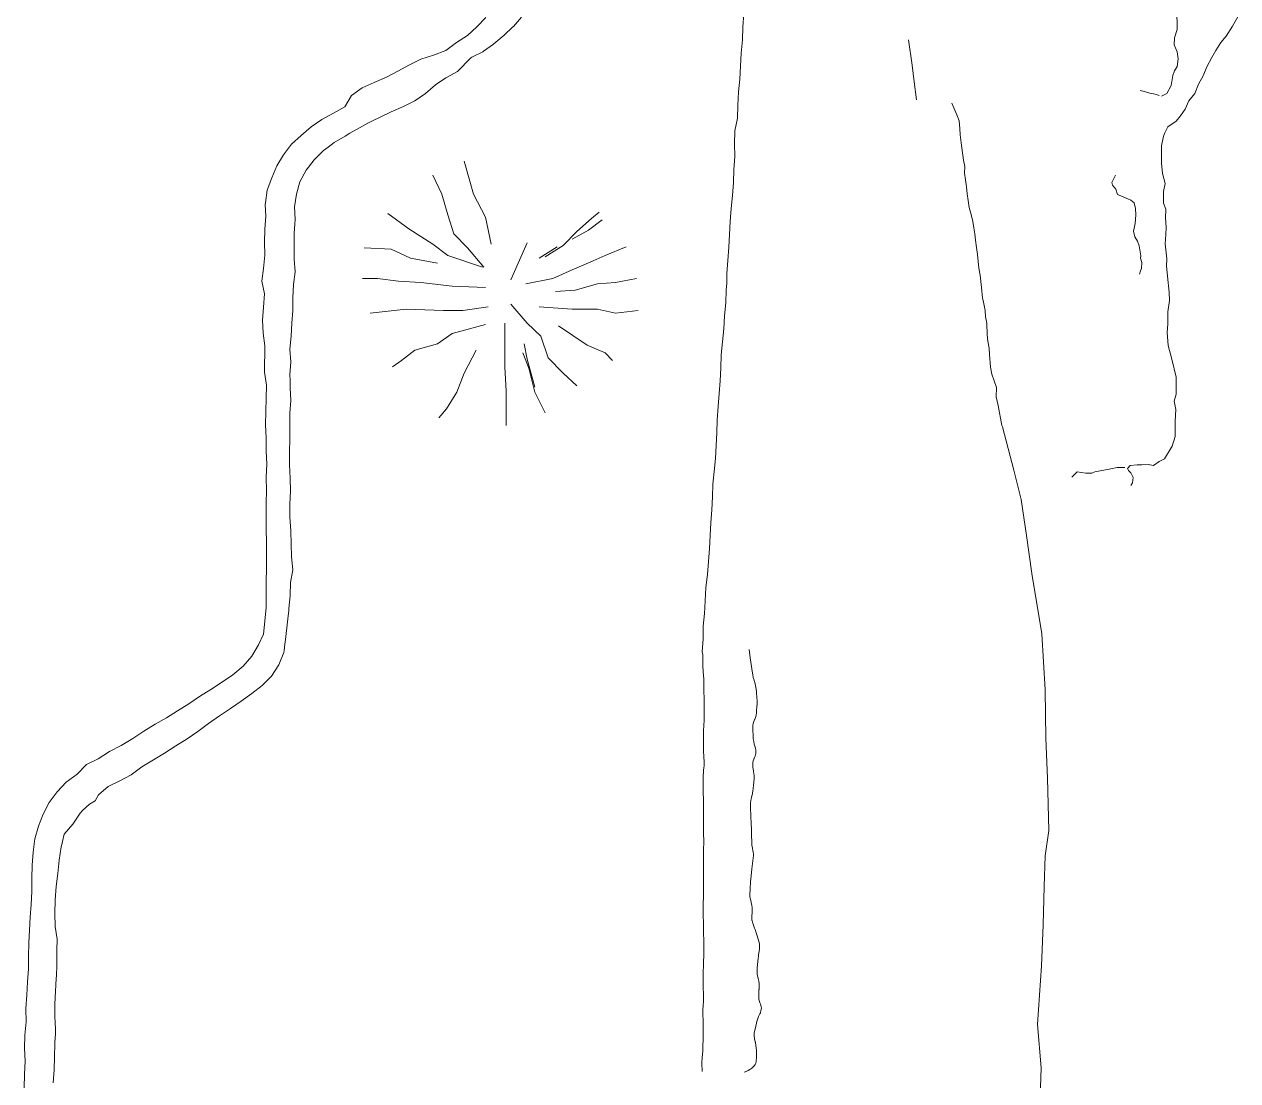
# Model space of a CAD drawing. Extents: x 683321 to 688873, y 7661944 to 7668387.
# Drawn here: x 685959.2 to 686434.2, y 7663081.5 to 7663495.1 of the extents above; entities that cross this region are included whole.
import ezdxf

# ---------------------------------------------------------------- set-up
doc = ezdxf.new("R2010")
doc.units = 0
doc.header["$MEASUREMENT"] = 0
doc.layers.add('01 CRESTA_Line', color=3, linetype='Continuous', lineweight=20)

msp = doc.modelspace()

# ---------------------------------------------------------------- linework, layer by layer
at = {"layer": '01 CRESTA_Line'}
for points in [[(686404.34, 7663466.94, 3906.57), (686406.44, 7663468.01, 3907.44), (686408.16, 7663471.14, 3905.84), (686408.84, 7663475.01, 3906.74), (686409.48, 7663476.79, 3905.8), (686410.47, 7663478.53, 3906.14), (686410.95, 7663481.56, 3905.7), (686410.45, 7663484.34, 3905.38), (686409.37, 7663486.97, 3906.94), (686409.47, 7663489.78, 3907.09), (686410.5, 7663492.99, 3906.67), (686410.52, 7663496.38, 3906.61), (686410.02, 7663501.38, 3906.8), (686408.78, 7663503.56, 3906.61), (686406.36, 7663504.07, 3905.85), (686403.24, 7663505.02, 3905.5), (686401.69, 7663506.76, 3905.53), (686399.95, 7663509.42, 3905.52), (686403.13, 7663510.2, 3905.59), (686407.16, 7663507.71, 3906.24), (686408.05, 7663506.11, 3906.33)], [(685959.18, 7663078.67, 3882.87), (685959.27, 7663084.01, 3882.83), (685959.52, 7663089.16, 3883.14), (685959.31, 7663094.24, 3883.26), (685959.45, 7663099.34, 3883.37), (685959.9, 7663104.55, 3883.5), (685959.78, 7663109.76, 3883.82), (685960.24, 7663115, 3884.03), (685960.51, 7663120.18, 3884.19), (685960.78, 7663125.27, 3884.58), (685960.81, 7663130.31, 3884.86), (685961.01, 7663135.43, 3885.07), (685961.22, 7663140.49, 3885.4), (685961.44, 7663145.51, 3885.65), (685961.94, 7663150.51, 3885.52), (685962.17, 7663155.52, 3885.85), (685962.2, 7663160.8, 3886.09), (685962.21, 7663165.86, 3886.38), (685962.7, 7663170.98, 3886.38), (685963.28, 7663176.15, 3886.43), (685964.73, 7663181.12, 3886.63), (685966.58, 7663185.84, 3886.75), (685968.9, 7663190.36, 3886.9), (685972.06, 7663194.56, 3886.91), (685975.58, 7663198.43, 3887), (685979.89, 7663201.51, 3887.12), (685983.58, 7663205.28, 3887.21), (685988.17, 7663207.56, 3887.27), (685992.58, 7663210.38, 3887.32), (685997.08, 7663212.7, 3887.31), (686001.68, 7663215.41, 3887.4), (686006.02, 7663218.31, 3887.66), (686010.37, 7663221.07, 3887.73), (686014.82, 7663223.56, 3887.69), (686019.2, 7663226.36, 3887.81), (686023.56, 7663229.01, 3887.84), (686027.82, 7663231.85, 3887.85), (686032.28, 7663234.65, 3887.95), (686036.44, 7663237.45, 3887.96), (686040.85, 7663240.38, 3888.08), (686044.91, 7663243.78, 3888.21), (686048.22, 7663247.74, 3888.53), (686050.84, 7663252.19, 3888.77), (686052.83, 7663256.34, 3888.86), (686053.92, 7663266.6, 3889.52), (686053.88, 7663271.88, 3889.88), (686053.88, 7663276.97, 3890.04), (686053.95, 7663282.02, 3890.14), (686053.99, 7663287.08, 3890.23), (686053.96, 7663292.27, 3890.3), (686053.86, 7663297.4, 3890.34), (686053.93, 7663302.41, 3890.4), (686053.86, 7663307.55, 3890.51), (686053.97, 7663312.61, 3890.65), (686053.89, 7663317.81, 3890.71), (686054.16, 7663322.8, 3890.9), (686053.91, 7663327.98, 3891.1), (686053.88, 7663333.14, 3891.15), (686053.57, 7663338.3, 3891.33), (686053.81, 7663343.47, 3891.31), (686053.87, 7663348.72, 3891.53), (686053.98, 7663353.82, 3891.61), (686053.23, 7663358.91, 3891.81), (686053.31, 7663369.22, 3892.29), (686052.67, 7663374.18, 3892.49), (686052.44, 7663379.22, 3892.66), (686052.86, 7663384.38, 3892.84), (686053.16, 7663389.56, 3892.93), (686052.22, 7663394.47, 3893.03), (686052.87, 7663399.5, 3893.27), (686053.41, 7663404.72, 3893.01), (686053.21, 7663409.73, 3893.25), (686053.41, 7663414.83, 3893.4), (686053.73, 7663420.01, 3893.66), (686053.54, 7663424.45, 3893.79), (686053.64, 7663425.19, 3894.27), (686054.28, 7663430.14, 3894.22), (686056.05, 7663434.93, 3894.23), (686058.09, 7663439.6, 3894.63), (686060.7, 7663443.98, 3894.89), (686063.81, 7663448.19, 3894.98), (686067.54, 7663451.56, 3895.3), (686071.48, 7663454.88, 3895.56), (686075.69, 7663457.73, 3895.65), (686080.18, 7663460.28, 3895.75), (686084.67, 7663462.81, 3895.9), (686087.32, 7663467.22, 3897), (686091.43, 7663470.22, 3897.44), (686096.19, 7663472.28, 3897.23), (686100.93, 7663474.37, 3897.2), (686105.41, 7663476.69, 3897.38), (686109.95, 7663479.16, 3897.46), (686114.43, 7663481.41, 3897.59), (686119.44, 7663482.98, 3897.42), (686124.23, 7663484.79, 3897.68), (686128.34, 7663487.99, 3898.22), (686132.64, 7663490.62, 3898.52), (686136.41, 7663494.02, 3898.9), (686139.88, 7663497.74, 3899.58)], [(686153.89, 7663497.88, 3900.29), (686150.64, 7663494.24, 3900.41), (686150.49, 7663494.08, 3900.42), (686147.01, 7663490.78, 3899.83), (686142.99, 7663487.42, 3900), (686142.83, 7663487.29, 3900.09), (686138.9, 7663484.52, 3900.18), (686138.65, 7663484.34, 3900.15), (686134.39, 7663482.2, 3899.95), (686133.94, 7663481.97, 3899.78), (686128.79, 7663476.56, 3899.85), (686124.7, 7663474.42, 3899.81), (686124.23, 7663474.11, 3899.7), (686120.1, 7663471.42, 3899.41), (686116.27, 7663467.99, 3899.55), (686112.08, 7663465.15, 3899.23), (686107.59, 7663462.85, 3898.35), (686102.85, 7663460.8, 3897.73), (686098.24, 7663458.56, 3897.3), (686095.78, 7663457.37, 3896.35), (686093.68, 7663456.37, 3896.98), (686089.26, 7663453.93, 3896.6)], [(686224.86, 7663248.25, 3886.8), (686224.59, 7663249.45, 3886.9), (686225, 7663254.44, 3886.93), (686224.94, 7663259.43, 3887.27), (686225.44, 7663264.4, 3887.37), (686225.59, 7663266.73, 3887.2), (686225.95, 7663274.64, 3887.83), (686226.68, 7663279.66, 3888.02), (686227.1, 7663284.7, 3888.13), (686227.39, 7663289.89, 3888.35), (686227.68, 7663294.9, 3888.47), (686228, 7663299.92, 3888.66), (686228.33, 7663304.92, 3888.88), (686228.6, 7663310.03, 3889.06), (686228.7, 7663315.04, 3889.35), (686229.22, 7663320.03, 3889.41), (686229.74, 7663325.1, 3889.65), (686230.04, 7663330.11, 3889.89), (686230.29, 7663335.19, 3890.02), (686230.41, 7663340.24, 3890.19), (686230.84, 7663345.4, 3890.41), (686231.16, 7663350.47, 3890.73), (686231.56, 7663355.47, 3890.88), (686231.89, 7663360.61, 3891.2), (686232.05, 7663365.72, 3891.33), (686232.5, 7663370.73, 3891.65), (686233.01, 7663375.9, 3891.81), (686233.34, 7663380.9, 3892.09), (686233.78, 7663385.98, 3892.41), (686234, 7663391, 3892.55), (686234.16, 7663393.73, 3892.5), (686234.26, 7663397.56, 3892.69), (686234.54, 7663402.63, 3892.96), (686235.05, 7663407.78, 3893.08), (686235.32, 7663412.79, 3893.21), (686235.51, 7663417.88, 3893.41), (686235.93, 7663423, 3893.57), (686236.48, 7663428.08, 3893.85), (686236.76, 7663433.1, 3894.1), (686236.94, 7663438.19, 3894.42), (686237.35, 7663443.24, 3894.87), (686237.15, 7663448.27, 3895.38), (686237.34, 7663453.41, 3895.93), (686238.33, 7663458.34, 3895.73), (686238.58, 7663463.45, 3895.97), (686238.74, 7663468.56, 3896.26), (686239.26, 7663473.58, 3896.5), (686239.55, 7663478.68, 3896.85), (686239.83, 7663483.78, 3897.17), (686240.3, 7663488.94, 3897.43), (686240.46, 7663494.09, 3898.01), (686240.87, 7663499.23, 3898.23)], [(686392.35, 7663314.48, 3911.21), (686393.08, 7663315.51, 3912.21), (686393.22, 7663317.64, 3913.04), (686392.42, 7663319.46, 3913.18), (686391.51, 7663320.36, 3912.93), (686391.04, 7663321.14, 3912.81), (686392.06, 7663322.39, 3912.92), (686394.82, 7663322.63, 3914.08), (686396.73, 7663322.59, 3915.36), (686399.16, 7663322.72, 3915.85), (686401.21, 7663322.29, 3916.34), (686403.52, 7663323.9, 3916.97), (686405.52, 7663324.93, 3918.47), (686408.49, 7663329.92, 3918.83), (686409.71, 7663333.7, 3919.32), (686409.67, 7663337.52, 3919.37), (686409.67, 7663339.7, 3919.09), (686409.92, 7663344.3, 3919.1), (686409.31, 7663347.56, 3918.98), (686410.11, 7663350.28, 3919.42), (686410.07, 7663356.86, 3919.43), (686408.36, 7663364.01, 3918.55), (686407.04, 7663369.36, 3917.86), (686406.57, 7663374.44, 3917.86), (686406.79, 7663377.74, 3918.02), (686406.85, 7663382.47, 3917.94), (686407.52, 7663386.93, 3917.7), (686407.38, 7663390.21, 3917.7), (686406.73, 7663396.45, 3916.62), (686406.34, 7663400.45, 3916.32), (686406.45, 7663403.29, 3915.9), (686405.76, 7663409.06, 3915.1), (686406.1, 7663412.82, 3915.54), (686406.16, 7663415.65, 3915.44), (686405.95, 7663419.19, 3915.11), (686406.04, 7663422.66, 3914.93), (686405.18, 7663425.06, 3914.29), (686405.16, 7663429.57, 3913.89), (686405.76, 7663432.7, 3913.77), (686404.72, 7663436.63, 3913.12), (686404.35, 7663440.69, 3912.92), (686404.37, 7663445.5, 3912.6), (686404.4, 7663447.42, 3912.49), (686405.21, 7663451.26, 3912.49), (686405.71, 7663452.55, 3912.22), (686406.84, 7663454.88, 3912.22), (686410.07, 7663457.1, 3912.32), (686411.83, 7663459.19, 3912.19), (686413.62, 7663461.83, 3911.93), (686415.13, 7663465.14, 3911.82), (686417.39, 7663467.93, 3912.32), (686418.92, 7663471.56, 3913.02), (686420.63, 7663474.89, 3914.22), (686422.12, 7663478.41, 3915), (686424.05, 7663482.02, 3915.14), (686425.61, 7663484.82, 3915.12), (686427.57, 7663487.94, 3915.03), (686429.68, 7663490.45, 3914.61), (686432.22, 7663494.29, 3914.59), (686434.21, 7663498.01, 3914.7)], [(686308.44, 7663465.5, 3900.7), (686307.5, 7663472.5, 3900.95), (686306.81, 7663479, 3901.34), (686305.31, 7663489, 3901.69)], [(686403.47, 7663467.12, 3905.7), (686401.89, 7663467.75, 3905.35), (686399.74, 7663468.15, 3904.83), (686397.7, 7663468.71, 3904.22), (686396.08, 7663469.11, 3904.23)], [(686322.25, 7663464.22, 3899.77), (686324.26, 7663459.65, 3899.85), (686325.17, 7663457.33, 3900.12), (686325.4, 7663454.31, 3900.27), (686325.62, 7663451.77, 3900.47), (686326.05, 7663447.62, 3900.32), (686326.17, 7663446.67, 3900.55), (686326.84, 7663441.93, 3900.85), (686327.32, 7663439.41, 3900.96), (686327.28, 7663436.83, 3901.05), (686327.62, 7663434.23, 3901.19), (686327.99, 7663431.37, 3901.29), (686328.28, 7663428.74, 3901.35), (686328.66, 7663426.07, 3901.38), (686329.11, 7663423.39, 3901.46), (686329.81, 7663420.59, 3901.59), (686330.57, 7663417.86, 3901.57), (686330.94, 7663415.43, 3901.82), (686331.32, 7663413.03, 3901.84), (686331.55, 7663410.49, 3901.87), (686331.89, 7663407.74, 3901.81), (686332.37, 7663404.95, 3901.69), (686332.92, 7663399.6, 3901.54), (686333.32, 7663396.83, 3901.8), (686333.88, 7663392.01, 3901.99), (686334.25, 7663387.89, 3901.69), (686334.54, 7663386.98, 3902.02), (686335.3, 7663383.08, 3901.96), (686335.45, 7663380.48, 3902.1), (686336.06, 7663378.06, 3902.13), (686336.19, 7663373.52, 3901.65), (686336.39, 7663370.98, 3901.9), (686336.93, 7663368.27, 3901.9), (686336.99, 7663365.76, 3901.96), (686337.46, 7663360.83, 3902.01), (686337.9, 7663358.03, 3902.16), (686339.73, 7663352.86, 3901.98), (686339.68, 7663349.24, 3902.09), (686340.38, 7663345.89, 3902.31), (686341.92, 7663338.04, 3902.32), (686342.12, 7663337.5, 3901.76), (686346.5, 7663320.5, 3899.16), (686349.5, 7663309, 3898.18), (686351.56, 7663295, 3898.05), (686353.62, 7663280, 3897.4), (686357.56, 7663256.5, 3897.5), (686358.88, 7663234.5, 3898.56), (686359.06, 7663215.5, 3898.52), (686359.69, 7663200, 3898.7), (686360.25, 7663179.5, 3898.8), (686358.81, 7663169.5, 3898.05), (686358.44, 7663157.5, 3897.38), (686358.06, 7663142.5, 3896.37), (686357.38, 7663126.5, 3896.03), (686355.81, 7663103.5, 3894.61), (686357.31, 7663086.5, 3893.97), (686356.5, 7663064, 3892.99)], [(685970.48, 7663080.69, 3883.78), (685970.86, 7663085.81, 3883.85), (685971.04, 7663090.88, 3884.04), (685971.17, 7663096.12, 3884.15), (685971.3, 7663098.57, 3884.2), (685971.35, 7663099.42, 3884.32), (685971.46, 7663101.34, 3884.36), (685971.27, 7663104.51, 3884.26), (685971.16, 7663106.43, 3884.47), (685971.13, 7663111.5, 3884.67), (685971.42, 7663116.61, 3884.76), (685971.56, 7663118.94, 3884.77), (685971.73, 7663121.7, 3884.97), (685971.76, 7663122.53, 3885.01), (685971.88, 7663126.78, 3885.09), (685971.9, 7663127.41, 3885.19), (685971.97, 7663131.8, 3885.25), (685971.99, 7663132.6, 3885.24), (685972.1, 7663136.95, 3885.4), (685971.26, 7663141.89, 3885.52), (685971.18, 7663147.02, 3885.74), (685971.3, 7663152.27, 3885.85), (685971.67, 7663157.54, 3886.12), (685972.34, 7663162.61, 3886.24), (685972.81, 7663167.84, 3886.38), (685973.66, 7663173.02, 3886.71), (685974.12, 7663175.02, 3886.83), (685974.16, 7663175.2, 3886.83), (685974.81, 7663178.04, 3886.98), (685978.23, 7663181.9, 3887.37), (685981.04, 7663186.3, 3888.01), (685982.04, 7663187.22, 3887.92), (685984.76, 7663189.72, 3888.12), (685986.91, 7663191.02, 3887.99), (685988.21, 7663193.42, 3888.05), (685991.98, 7663196.71, 3887.96), (685996.61, 7663198.88, 3888.06), (686001.06, 7663201.23, 3888.16), (686005.23, 7663204.35, 3888.25), (686009.71, 7663207.06, 3888.26), (686014.07, 7663209.68, 3888.31), (686018.48, 7663212.56, 3888.37), (686022.9, 7663215.4, 3888.43), (686027.09, 7663218.26, 3888.23), (686031.3, 7663221.4, 3888.22), (686035.62, 7663224.28, 3888.26), (686039.87, 7663227.17, 3888.29), (686044.12, 7663230.11, 3888.38), (686048.28, 7663233.09, 3888.54), (686052.31, 7663236.26, 3888.65), (686055.9, 7663239.89, 3888.85), (686058.89, 7663244.27, 3889), (686060.78, 7663249.09, 3889.25), (686060.92, 7663249.97, 3889.25), (686061.18, 7663252.46, 3889.34), (686061.39, 7663254.28, 3889.39), (686062.2, 7663261.19, 3889.57), (686062.46, 7663263.47, 3889.63), (686062.7, 7663265.5, 3889.69), (686062.79, 7663266.3, 3889.71), (686063.33, 7663271.29, 3889.82), (686063.32, 7663271.43, 3889.79), (686063.46, 7663276.53, 3890.05), (686064.35, 7663281.49, 3890.12), (686063.82, 7663286.53, 3890.3), (686063.61, 7663291.54, 3890.46), (686063.48, 7663296.75, 3890.35), (686063.08, 7663302.05, 3890.54), (686063.12, 7663307.19, 3890.59), (686063.39, 7663312.25, 3890.61), (686063.32, 7663317.44, 3890.86), (686062.97, 7663322.54, 3890.87), (686062.96, 7663327.67, 3890.99), (686063.17, 7663332.68, 3891.24), (686063.18, 7663337.83, 3891.2), (686063.18, 7663342.81, 3891.17), (686063.57, 7663347.81, 3891.64), (686063.31, 7663352.79, 3891.66), (686063.23, 7663355.78, 3891.07), (686063.18, 7663357.88, 3891.68), (686063.52, 7663362.88, 3891.53), (686063.2, 7663367.86, 3891.98), (686063.7, 7663372.91, 3892.18), (686063.96, 7663378.03, 3892.37), (686064.38, 7663383, 3892.61), (686064.29, 7663388.05, 3892.83), (686064.62, 7663393.14, 3893.18), (686065.25, 7663398.16, 3893.36), (686064.86, 7663403.13, 3893.64), (686064.85, 7663408.18, 3893.89), (686064.89, 7663411.59, 3893.6), (686064.9, 7663413.35, 3894.07), (686065.08, 7663416.78, 3893.75), (686065.17, 7663418.58, 3894.33), (686065.03, 7663423.61, 3894.63), (686065.79, 7663428.56, 3894.95), (686067.09, 7663433.43, 3895.29), (686069.58, 7663437.91, 3895.53), (686072.61, 7663441.97, 3895.71), (686076.33, 7663445.6, 3895.93), (686078.13, 7663446.92, 3895.45), (686080.52, 7663448.72, 3896.09), (686084.81, 7663451.31, 3896.31), (686086.67, 7663452.41, 3895.96), (686089.26, 7663453.93, 3896.6)], [(686142, 7663409, 3948.12), (686139.69, 7663419.5, 3944.07), (686135, 7663428.5, 3938.4), (686131.44, 7663441.5, 3926.45)], [(686139.06, 7663400, 3949.82), (686132.63, 7663407.5, 3947.29), (686127.38, 7663413, 3944.2), (686125, 7663420.5, 3940.44), (686122.69, 7663428.5, 3934.62), (686119.12, 7663436, 3926.42)], [(686386.34, 7663436, 3902.97), (686384.94, 7663433.14, 3904.24), (686385.2, 7663432.13, 3904.44), (686386.49, 7663430.55, 3904.56), (686387.19, 7663428.44, 3904.27), (686388.69, 7663427.82, 3903.93), (686392.33, 7663426.21, 3903.82), (686393.7, 7663425.11, 3904.1), (686394.22, 7663422.96, 3904.07), (686394.28, 7663420.43, 3904.31), (686394.07, 7663417.04, 3904.08), (686393.38, 7663414.05, 3904.2), (686393.9, 7663411.88, 3904.19), (686394.98, 7663410.19, 3904.69), (686395.67, 7663408.31, 3904.83), (686396.25, 7663404.45, 3904.96), (686396.18, 7663403.55, 3905.41), (686396.69, 7663401.87, 3905.47), (686396.5, 7663399.42, 3904.81), (686396.18, 7663398.56, 3904.82), (686395.75, 7663397.2, 3904.56)], [(686163.13, 7663404, 3947.55), (686170.12, 7663408.5, 3944.23), (686175.44, 7663414, 3940.19), (686181.25, 7663419, 3934.67), (686184.19, 7663421.5, 3931.27)], [(686138.5, 7663400, 3949.78), (686125, 7663404.5, 3946), (686119.12, 7663409, 3942.53), (686109.75, 7663415, 3935.3), (686101.56, 7663421, 3925.47)], [(686173.69, 7663411, 3942.13), (686180.12, 7663414.5, 3937.52), (686185.38, 7663418.5, 3932.02)], [(686120.94, 7663401.5, 3945.09), (686110.38, 7663403.5, 3939.5), (686102.75, 7663407, 3933.22), (686092.19, 7663407.5, 3922.21)], [(686149.62, 7663395, 3950.73), (686152.56, 7663401.5, 3949.71), (686156.06, 7663409.5, 3947.43)], [(686155.5, 7663393.5, 3950.36), (686166.06, 7663395.5, 3947.93), (686173.69, 7663399, 3944.84), (686181.88, 7663402.5, 3940.26), (686186.56, 7663404.5, 3936.51), (686194.75, 7663408, 3928.84)], [(686160.75, 7663403.5, 3948.24), (686167.81, 7663408, 3945.21)], [(686139.69, 7663392, 3950.59), (686126.75, 7663392.5, 3947.94), (686114.44, 7663394, 3943.09), (686105.69, 7663394.5, 3937.61), (686097.5, 7663395.5, 3930.85), (686091.62, 7663395.5, 3924.49)], [(686198.88, 7663395.5, 3927.37), (686190.62, 7663394, 3935.15), (686183.62, 7663393.5, 3940.19), (686174.81, 7663391, 3944.91), (686167.19, 7663390.5, 3947.87)], [(686094.56, 7663382, 3927.57), (686108.63, 7663383.5, 3939.4), (686123.25, 7663383, 3946.47), (686130.88, 7663383, 3948.79), (686140.81, 7663384.5, 3950.45)], [(686149.62, 7663385.5, 3950.74), (686156.06, 7663378, 3949.19), (686161.38, 7663373, 3947.03), (686164.25, 7663364.5, 3943.54), (686170.12, 7663358.5, 3938.83), (686175.44, 7663353.5, 3932.99)], [(686160.75, 7663384.5, 3949.25), (686173.69, 7663383.5, 3945.04), (686183.62, 7663383.5, 3939.81), (686190.62, 7663382, 3934.61), (686199.44, 7663383, 3926.26)], [(686139.69, 7663377.5, 3949.44), (686126.75, 7663374, 3946.08), (686120.94, 7663370, 3942.86), (686112.12, 7663367.5, 3937.52), (686106.88, 7663363.5, 3932.21), (686103.31, 7663361, 3928.05)], [(686147.31, 7663378, 3949.93), (686147.31, 7663368, 3947.36), (686147.31, 7663361, 3944.69), (686147.88, 7663351.5, 3939.53), (686147.88, 7663346, 3935.25), (686147.88, 7663338, 3928)], [(686168.38, 7663377, 3945.97), (686179.5, 7663369.5, 3938.89), (686186.56, 7663366.5, 3933.19), (686189.5, 7663363.5, 3929.32)], [(686159, 7663353, 3938.98), (686156.06, 7663364, 3945.12), (686154.88, 7663370, 3947.39)], [(686136.12, 7663367.5, 3946.36), (686131.44, 7663358.5, 3941.62), (686128.5, 7663351, 3936.26), (686124.44, 7663344.5, 3929.64), (686121.5, 7663341, 3924.72)], [(686163.13, 7663343, 3930.01), (686159, 7663351, 3937.73), (686156.69, 7663360.5, 3943.49), (686154.31, 7663366.5, 3946.33)], [(686369.21, 7663317.75, 3905.63), (686371.39, 7663319.83, 3906.68), (686374.79, 7663319.37, 3908.24), (686377.12, 7663319.37, 3909.47), (686378.29, 7663319.91, 3909.87), (686384.55, 7663320.98, 3910.83), (686387.01, 7663321.56, 3910.93), (686389.99, 7663321.55, 3911.25)], [(686224.58, 7663085.13, 3882.82), (686224.54, 7663085.7, 3882.72), (686224.42, 7663087.91, 3882.36), (686224.42, 7663088.17, 3882.31), (686224.44, 7663089.18, 3882.14), (686224.5, 7663089.99, 3882.12), (686224.54, 7663090.5, 3882.1), (686224.77, 7663093.18, 3882), (686224.8, 7663093.51, 3881.99), (686224.87, 7663094.84, 3882), (686224.92, 7663097.94, 3882.1), (686224.93, 7663101.19, 3882.26), (686224.89, 7663104.74, 3882.43), (686224.85, 7663107.87, 3882.59), (686224.87, 7663109.26, 3882.57), (686224.98, 7663110.95, 3882.53), (686224.99, 7663111.07, 3882.53), (686225.08, 7663112.4, 3882.48), (686225.13, 7663114.16, 3882.48), (686225.1, 7663115.76, 3882.52), (686225, 7663117.58, 3882.63), (686224.93, 7663118.96, 3882.7), (686224.91, 7663120.54, 3882.76), (686224.97, 7663123.64, 3882.82), (686225.04, 7663126.99, 3882.89), (686225.16, 7663131.6, 3882.94), (686225.2, 7663133.54, 3882.97), (686225.2, 7663134.98, 3882.99), (686225.13, 7663140.74, 3883.16), (686225.1, 7663142.03, 3883.2), (686224.99, 7663147.43, 3883.36), (686224.97, 7663149.81, 3883.46), (686225.02, 7663154.43, 3883.63), (686225.09, 7663159.03, 3883.75), (686225.11, 7663161.36, 3883.83), (686225.11, 7663167.06, 3883.96), (686225.11, 7663168.15, 3883.98), (686225.13, 7663171.79, 3884.08), (686225.15, 7663175.15, 3884.17), (686225.15, 7663175.6, 3884.17), (686225.1, 7663178.04, 3884.21), (686225.09, 7663178.42, 3884.22), (686225.08, 7663178.59, 3884.22), (686225.03, 7663181.59, 3884.27), (686225.03, 7663182.02, 3884.29), (686225.06, 7663184.52, 3884.41), (686225.06, 7663184.98, 3884.43), (686225.07, 7663185.39, 3884.45), (686225.09, 7663188.24, 3884.59), (686225.05, 7663191.1, 3884.65), (686224.99, 7663194.84, 3884.75), (686224.98, 7663197.39, 3884.91), (686224.99, 7663200.84, 3885.12), (686225.05, 7663202.32, 3885.08), (686225.14, 7663203.34, 3885.05), (686225.18, 7663203.78, 3885.02), (686225.29, 7663205.02, 3884.95), (686225.31, 7663206.25, 3884.98), (686225.31, 7663206.63, 3884.97), (686225.23, 7663208.06, 3885.01), (686225.2, 7663208.4, 3885.02), (686225.19, 7663208.56, 3885.03), (686225.09, 7663210.42, 3885.07), (686225.02, 7663214.35, 3885.21), (686225.03, 7663217.26, 3885.3), (686225.07, 7663218.85, 3885.35), (686225.15, 7663220.13, 3885.39), (686225.21, 7663220.97, 3885.4), (686225.28, 7663222.2, 3885.41), (686225.32, 7663223.85, 3885.5), (686225.31, 7663226.14, 3885.61), (686225.28, 7663230.6, 3885.83), (686225.25, 7663234.48, 3886.04), (686225.23, 7663237.33, 3886.2), (686225.22, 7663237.64, 3886.21), (686225.15, 7663238.94, 3886.29), (686225.07, 7663239.86, 3886.39), (686224.8, 7663243.78, 3886.73), (686224.79, 7663243.94, 3886.73), (686224.77, 7663245.15, 3886.75), (686224.77, 7663245.51, 3886.75), (686224.86, 7663248.25, 3886.8)], [(686243, 7663250.33, 3885.96), (686243.41, 7663247.1, 3885.79), (686243.66, 7663245.31, 3885.7), (686244.28, 7663241.04, 3885.6), (686244.38, 7663240.38, 3885.59), (686244.58, 7663239.32, 3885.64), (686244.87, 7663238.27, 3885.71), (686244.93, 7663238.07, 3885.73), (686245.03, 7663237.73, 3885.76), (686245.29, 7663236.85, 3885.82), (686245.56, 7663235.62, 3885.89), (686245.61, 7663235.37, 3885.91), (686245.8, 7663234.06, 3885.89), (686245.87, 7663233.41, 3885.88), (686246, 7663231.36, 3885.83), (686246.04, 7663230.34, 3885.8), (686246.04, 7663228.84, 3885.75), (686246.01, 7663228.07, 3885.73), (686245.88, 7663226.28, 3885.67), (686245.78, 7663225.35, 3885.65), (686245.64, 7663224.54, 3885.67), (686245.42, 7663223.74, 3885.69), (686245.12, 7663222.97, 3885.7), (686245.1, 7663222.9, 3885.7), (686245.05, 7663222.81, 3885.7), (686244.77, 7663222.1, 3885.69), (686244.56, 7663221.36, 3885.71), (686244.43, 7663220.6, 3885.74), (686244.41, 7663220.44, 3885.76), (686244.35, 7663219.41, 3885.7), (686244.36, 7663218.73, 3885.68), (686244.47, 7663216.7, 3885.64), (686244.58, 7663215.35, 3885.63), (686244.72, 7663214.32, 3885.62), (686244.95, 7663213.31, 3885.63), (686245.07, 7663212.87, 3885.65), (686245.17, 7663212.53, 3885.65), (686245.39, 7663211.72, 3885.66), (686245.54, 7663210.88, 3885.66), (686245.59, 7663210.22, 3885.66), (686245.58, 7663209.64, 3885.61), (686245.49, 7663209.06, 3885.54), (686245.33, 7663208.5, 3885.47), (686245.08, 7663207.97, 3885.4), (686245.05, 7663207.9, 3885.39), (686244.97, 7663207.74, 3885.37), (686244.77, 7663207.32, 3885.28), (686244.56, 7663206.7, 3885.19), (686244.42, 7663206.07, 3885.12), (686244.37, 7663205.42, 3885.08), (686244.37, 7663205.34, 3885.08), (686244.4, 7663204.38, 3885.06), (686244.51, 7663203.42, 3885.08), (686244.62, 7663202.87, 3885.1), (686244.68, 7663202.57, 3885.1), (686244.83, 7663201.76, 3885.12), (686244.9, 7663200.95, 3885.12), (686244.89, 7663200.22, 3885.12), (686244.74, 7663197.93, 3885.15), (686244.7, 7663197.56, 3885.16), (686244.48, 7663195.5, 3885.18), (686244.43, 7663195.18, 3885.18), (686244.2, 7663193.77, 3885.14), (686244.03, 7663193.04, 3885.12), (686243.89, 7663192.38, 3885.08), (686243.76, 7663191.91, 3885.05), (686243.59, 7663191.13, 3885.02), (686243.49, 7663190.33, 3885.02), (686243.48, 7663190.05, 3885.03), (686243.46, 7663188.33, 3885.03), (686243.46, 7663188.18, 3885.03), (686243.55, 7663185.28, 3885.09), (686243.56, 7663185.04, 3885.09), (686243.7, 7663182.15, 3885.05), (686243.81, 7663179.93, 3885.02), (686243.88, 7663177.76, 3884.95), (686243.97, 7663174.72, 3884.86), (686244.05, 7663173.65, 3884.82), (686244.21, 7663172.58, 3884.81), (686244.26, 7663172.36, 3884.82), (686244.42, 7663171.63, 3884.81), (686244.56, 7663170.95, 3884.8), (686244.61, 7663170.25, 3884.79), (686244.59, 7663169.62, 3884.77), (686244.39, 7663167.63, 3884.69), (686244.03, 7663164.4, 3884.55), (686243.77, 7663161.69, 3884.47), (686243.54, 7663159.31, 3884.4), (686243.33, 7663156.71, 3884.2), (686243.32, 7663156.6, 3884.2), (686243.23, 7663154.41, 3884.06), (686243.22, 7663154.32, 3884.05), (686243.25, 7663153.62, 3884.04), (686243.35, 7663152.92, 3884.05), (686243.47, 7663152.43, 3884.08), (686243.69, 7663151.55, 3884.13), (686243.76, 7663151.29, 3884.14), (686243.97, 7663150.14, 3884.17), (686244.08, 7663149.31, 3884.19), (686244.14, 7663148.31, 3884.12), (686244.11, 7663147.3, 3884.05), (686244.08, 7663146.96, 3884.02), (686244.01, 7663146.31, 3883.95), (686243.99, 7663146.16, 3883.93), (686243.94, 7663145.53, 3883.86), (686243.96, 7663144.89, 3883.83), (686244.06, 7663144.26, 3883.82), (686244.08, 7663144.16, 3883.82), (686244.38, 7663143.14, 3883.86), (686244.64, 7663142.41, 3883.9), (686245.08, 7663141.22, 3883.97), (686245.28, 7663140.66, 3884.01), (686245.7, 7663139.37, 3884.07), (686246.68, 7663136.07, 3884.35), (686247, 7663134.91, 3884.45), (686247.06, 7663134.55, 3884.48), (686247.06, 7663134.42, 3884.5), (686246.99, 7663133.43, 3884.41), (686246.95, 7663133.14, 3884.39), (686246.64, 7663130.62, 3884.19), (686246.6, 7663130.28, 3884.16), (686246.51, 7663129.44, 3884.09), (686246.14, 7663125.65, 3883.9), (686246.04, 7663124.44, 3883.84), (686246.03, 7663123.79, 3883.82), (686246.1, 7663123.15, 3883.83), (686246.25, 7663122.51, 3883.87), (686246.27, 7663122.45, 3883.88), (686246.47, 7663121.73, 3883.93), (686246.53, 7663121.49, 3883.94), (686246.72, 7663120.51, 3883.98), (686246.83, 7663119.51, 3884.01), (686246.83, 7663119.42, 3884.02), (686246.86, 7663118.32, 3883.97), (686246.81, 7663117.23, 3883.92), (686246.8, 7663117.14, 3883.92), (686246.77, 7663116.72, 3883.9), (686246.72, 7663115.82, 3883.85), (686246.72, 7663114.5, 3883.8), (686246.72, 7663114.39, 3883.8), (686246.79, 7663113.61, 3883.75), (686246.93, 7663112.85, 3883.73), (686247.15, 7663112.1, 3883.74), (686247.18, 7663112.04, 3883.74), (686247.39, 7663111.52, 3883.72), (686247.58, 7663111.01, 3883.71), (686247.69, 7663110.48, 3883.69), (686247.72, 7663109.94, 3883.68), (686247.69, 7663109.49, 3883.67), (686247.55, 7663108.8, 3883.69), (686247.33, 7663108.13, 3883.71), (686247.11, 7663107.62, 3883.72), (686246.76, 7663106.84, 3883.74), (686246.65, 7663106.58, 3883.74), (686246.25, 7663105.51, 3883.76), (686246, 7663104.66, 3883.8), (686245.4, 7663102.26, 3883.66), (686245.08, 7663100.83, 3883.6), (686244.96, 7663100.09, 3883.59), (686244.93, 7663099.64, 3883.61), (686244.94, 7663098.94, 3883.56), (686245.03, 7663098.25, 3883.56), (686245.1, 7663097.95, 3883.58), (686245.36, 7663096.7, 3883.63), (686245.4, 7663096.56, 3883.63), (686245.61, 7663095.15, 3883.64), (686245.69, 7663094.53, 3883.65), (686245.79, 7663093.15, 3883.57), (686245.81, 7663092.33, 3883.53), (686245.79, 7663090.52, 3883.44), (686245.73, 7663089.45, 3883.4), (686245.66, 7663088.92, 3883.35), (686245.51, 7663088.39, 3883.31), (686245.28, 7663087.9, 3883.27), (686244.99, 7663087.44, 3883.23), (686244.61, 7663087.02, 3883.2), (686244.2, 7663086.66, 3883.17), (686243.97, 7663086.45, 3883.13), (686243.27, 7663085.95, 3883), (686242.53, 7663085.51, 3882.85), (686241.76, 7663085.14, 3882.69), (686240.98, 7663084.85, 3882.53)]]:
    msp.add_polyline3d(points, dxfattribs=at)

doc.saveas('drawing.dxf')
